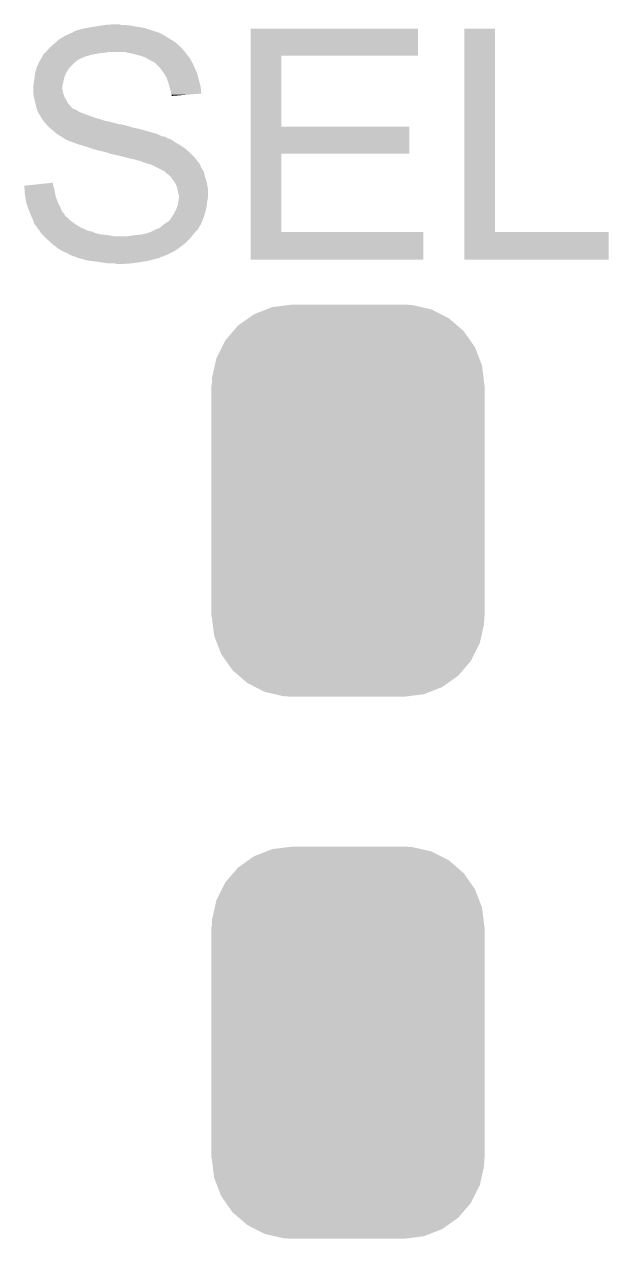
# Model space of a CAD drawing. Extents: x -1.4 to 24.2, y -3.9 to 53.4.
# Drawn here: x 8.76 to 11.23, y 8.83 to 13.95 of the extents above; entities that cross this region are included whole.
import ezdxf

# ---------------------------------------------------------------- set-up
doc = ezdxf.new("R2010")
doc.units = 0
doc.layers.get('0').update_dxf_attribs({"linetype": 'CONTINUOUS'})
doc.layers.add('SPECTRAL_CLICK_V100_GTO', color=11, linetype='CONTINUOUS')
doc.layers.add('SPECTRAL_CLICK_V100_GTS', color=8, linetype='CONTINUOUS')

# ---------------------------------------------------------------- blocks, each defined once
blk = doc.blocks.new('CUSTOM_58')
for points in [[(-0.319682, 0.816338), (-0.251122, 0.82504), (0.308712, 0.816338), (0.27044, 0.82504)], [(-0.251122, 0.82504), (-0.23749, 0.82677), (0.27044, 0.82504), (0.23749, 0.82677)], [(-0.464512, 0.738408), (-0.420946, 0.769256), (0.460796, 0.738408), (0.425156, 0.769256)], [(-0.420946, 0.769256), (-0.396894, 0.786286), (0.425156, 0.769256), (0.391508, 0.786286)], [(-0.396894, 0.786286), (-0.344522, 0.80667), (0.391508, 0.786286), (0.351232, 0.80667)], [(-0.344522, 0.80667), (-0.319682, 0.816338), (0.351232, 0.80667), (0.308712, 0.816338)], [(-0.484594, 0.715032), (-0.464512, 0.738408), (0.4878, 0.715032), (0.460796, 0.738408)], [(-0.532704, 0.647234), (-0.5185, 0.67556), (0.535424, 0.647234), (0.515528, 0.67556)], [(-0.5185, 0.67556), (-0.484594, 0.715032), (0.515528, 0.67556), (0.4878, 0.715032)], [(-0.555636, 0.601496), (-0.532704, 0.647234), (0.55303, 0.601496), (0.535424, 0.647234)], [(-0.573704, 0.520636), (-0.562694, 0.569912), (0.571254, 0.520636), (0.565186, 0.569912)], [(-0.562694, 0.569912), (-0.555636, 0.601496), (0.565186, 0.569912), (0.55303, 0.601496)], [(-0.57531, 0.48768), (-0.573704, 0.520636), (0.57531, 0.48768), (0.571254, 0.520636)], [(-0.57658, -0.48768), (-0.57658, 0.48768), (0.57658, -0.48768), (0.57658, 0.48768)], [(-0.571252, -0.520636), (-0.57531, -0.48768), (0.573704, -0.520636), (0.57531, -0.48768)], [(-0.565186, -0.569912), (-0.571252, -0.520636), (0.562692, -0.569912), (0.573704, -0.520636)], [(-0.553028, -0.601496), (-0.565186, -0.569912), (0.555636, -0.601496), (0.562692, -0.569912)], [(-0.535424, -0.647234), (-0.553028, -0.601496), (0.532702, -0.647234), (0.555636, -0.601496)], [(-0.515526, -0.67556), (-0.535424, -0.647234), (0.5185, -0.67556), (0.532702, -0.647234)], [(-0.4878, -0.715032), (-0.515526, -0.67556), (0.484592, -0.715032), (0.5185, -0.67556)], [(-0.460794, -0.738408), (-0.4878, -0.715032), (0.464512, -0.738408), (0.484592, -0.715032)], [(-0.425156, -0.769256), (-0.460794, -0.738408), (0.420944, -0.769256), (0.464512, -0.738408)], [(-0.391506, -0.786286), (-0.425156, -0.769256), (0.396894, -0.786286), (0.420944, -0.769256)], [(-0.351232, -0.80667), (-0.391506, -0.786286), (0.34452, -0.80667), (0.396894, -0.786286)], [(-0.30871, -0.816338), (-0.351232, -0.80667), (0.319682, -0.816338), (0.34452, -0.80667)], [(-0.27044, -0.82504), (-0.30871, -0.816338), (0.25112, -0.82504), (0.319682, -0.816338)], [(-0.23749, -0.82677), (-0.27044, -0.82504), (0.23749, -0.82677), (0.25112, -0.82504)]]:
    blk.add_solid(points)

msp = doc.modelspace()

# ---------------------------------------------------------------- linework, layer by layer
at = {"layer": 'SPECTRAL_CLICK_V100_GTO'}
for points in [[(9.01192, 13.92936), (9.02589, 13.9319), (9.274178, 13.92936), (9.265922, 13.9319)], [(9.02589, 13.9319), (9.03986, 13.93444), (9.265922, 13.9319), (9.250682, 13.93444)], [(9.03986, 13.93444), (9.07034, 13.93952), (9.250682, 13.93444), (9.220202, 13.93952)], [(9.07034, 13.93952), (9.086848, 13.94206), (9.220202, 13.93952), (9.20496, 13.94206)], [(9.086848, 13.94206), (9.103358, 13.9446), (9.20496, 13.94206), (9.17702, 13.9446)], [(9.103358, 13.9446), (9.138918, 13.94714), (9.169402, 13.9446), (9.159242, 13.94714)], [(8.893264, 13.87094), (8.907782, 13.883642), (9.398002, 13.87094), (9.377678, 13.883642)], [(8.907782, 13.883642), (8.928948, 13.89634), (9.377678, 13.883642), (9.35736, 13.89634)], [(8.928948, 13.89634), (8.933182, 13.89888), (9.35736, 13.89634), (9.353126, 13.89888)], [(8.933182, 13.89888), (8.944358, 13.90396), (9.353126, 13.89888), (9.344658, 13.90396)], [(8.944358, 13.90396), (8.95553, 13.909038), (9.344658, 13.90396), (9.334504, 13.909038)], [(8.95553, 13.909038), (8.96111, 13.911574), (9.334504, 13.909038), (9.331966, 13.911574)], [(8.96111, 13.911574), (8.961124, 13.91158), (9.331966, 13.911574), (9.329424, 13.91158)], [(8.961124, 13.91158), (8.963666, 13.911586), (9.329424, 13.91158), (9.329406, 13.911586)], [(8.963666, 13.911586), (8.968744, 13.91666), (9.329406, 13.911586), (9.314182, 13.91666)], [(8.968744, 13.91666), (8.97636, 13.9192), (9.314182, 13.91666), (9.306562, 13.9192)], [(8.97636, 13.9192), (8.981438, 13.92174), (9.306562, 13.9192), (9.29894, 13.92174)], [(8.981438, 13.92174), (8.981442, 13.921742), (9.29894, 13.92174), (9.298934, 13.921742)], [(8.981442, 13.921742), (9.01192, 13.92936), (9.298934, 13.921742), (9.274178, 13.92936)], [(9.715518, 13.81506), (9.71552, 13.929338), (10.421598, 13.81506), (10.42162, 13.929338)], [(9.71552, 13.929338), (9.715522, 13.92936), (10.42162, 13.929338), (9.715522, 13.92936)], [(10.617202, 13.07084), (10.61722, 13.929338), (10.746762, 13.07084), (10.74674, 13.929338)], [(10.61722, 13.929338), (10.617222, 13.92936), (10.74674, 13.929338), (10.617222, 13.92936)], [(8.84936, 13.82776), (8.8519, 13.8303), (9.105898, 13.82776), (9.116058, 13.8303)], [(8.8519, 13.8303), (8.851902, 13.830302), (9.43864, 13.8303), (9.438638, 13.830302)], [(8.851902, 13.830302), (8.85698, 13.83538), (9.438638, 13.830302), (9.434126, 13.83538)], [(8.85698, 13.83538), (8.86968, 13.850622), (9.434126, 13.83538), (9.420576, 13.850622)], [(8.86968, 13.850622), (8.87264, 13.85316), (9.420576, 13.850622), (9.41832, 13.85316)], [(8.87264, 13.85316), (8.88746, 13.86586), (9.41832, 13.85316), (9.403808, 13.86586)], [(8.88746, 13.86586), (8.893264, 13.87094), (9.403808, 13.86586), (9.398002, 13.87094)], [(9.220202, 13.82268), (9.184638, 13.8303), (9.444566, 13.82268), (9.43864, 13.8303)], [(8.814926, 13.769338), (8.82283, 13.787118), (8.95604, 13.769338), (8.97382, 13.787118)], [(8.82283, 13.787118), (8.82396, 13.78966), (8.97382, 13.787118), (8.977208, 13.78966)], [(8.82396, 13.78966), (8.827006, 13.79474), (8.977208, 13.78966), (8.98398, 13.79474)], [(8.827006, 13.79474), (8.831578, 13.80236), (8.98398, 13.79474), (8.996678, 13.80236)], [(8.831578, 13.80236), (8.837672, 13.81252), (8.996678, 13.80236), (9.022078, 13.81252)], [(8.837672, 13.81252), (8.8392, 13.815064), (9.022078, 13.81252), (9.031406, 13.815064)], [(8.8392, 13.815064), (8.839206, 13.817606), (9.031406, 13.815064), (9.040726, 13.817606)], [(8.839206, 13.817606), (8.84174, 13.82014), (9.040726, 13.817606), (9.050018, 13.82014)], [(8.84174, 13.82014), (8.84682, 13.82522), (9.050018, 13.82014), (9.0805, 13.82522)], [(8.84682, 13.82522), (8.84936, 13.82776), (9.0805, 13.82522), (9.105898, 13.82776)], [(9.24814, 13.815058), (9.220202, 13.82268), (9.450494, 13.815058), (9.444566, 13.82268)], [(9.270998, 13.80744), (9.24814, 13.815058), (9.456418, 13.80744), (9.450494, 13.815058)], [(9.271006, 13.807436), (9.270998, 13.80744), (9.45642, 13.807436), (9.456418, 13.80744)], [(9.275444, 13.8049), (9.271006, 13.807436), (9.456442, 13.8049), (9.45642, 13.807436)], [(9.27547, 13.804886), (9.275444, 13.8049), (9.458966, 13.804886), (9.456442, 13.8049)], [(9.288782, 13.79728), (9.27547, 13.804886), (9.462772, 13.79728), (9.458966, 13.804886)], [(9.293858, 13.794742), (9.288782, 13.79728), (9.46404, 13.794742), (9.462772, 13.79728)], [(9.304018, 13.78966), (9.293858, 13.794742), (9.46709, 13.78966), (9.46404, 13.794742)], [(9.31164, 13.78458), (9.304018, 13.78966), (9.470136, 13.78458), (9.46709, 13.78966)], [(9.314182, 13.782038), (9.31164, 13.78458), (9.47166, 13.782038), (9.470136, 13.78458)], [(9.331958, 13.76426), (9.314182, 13.782038), (9.47928, 13.76426), (9.47166, 13.782038)], [(9.715512, 13.51534), (9.715518, 13.815038), (9.845062, 13.51534), (9.84504, 13.815038)], [(9.715518, 13.815038), (9.715518, 13.81506), (9.84504, 13.815038), (10.421598, 13.81506)], [(8.804274, 13.726158), (8.80618, 13.741402), (8.93064, 13.726158), (8.937172, 13.741402)], [(8.80618, 13.741402), (8.80694, 13.74394), (8.937172, 13.741402), (8.93826, 13.74394)], [(8.80694, 13.74394), (8.811512, 13.75918), (8.93826, 13.74394), (8.94842, 13.75918)], [(8.811512, 13.75918), (8.8138, 13.766802), (8.94842, 13.75918), (8.954136, 13.766802)], [(8.8138, 13.766802), (8.814926, 13.769338), (8.954136, 13.766802), (8.95604, 13.769338)], [(9.34974, 13.7414), (9.331958, 13.76426), (9.489442, 13.7414), (9.47928, 13.76426)], [(9.34974, 13.741398), (9.34974, 13.7414), (9.489444, 13.741398), (9.489442, 13.7414)], [(9.36244, 13.718542), (9.34974, 13.741398), (9.495676, 13.718542), (9.489444, 13.741398)], [(8.79856, 13.688062), (8.8011, 13.7033), (8.921608, 13.688062), (8.924994, 13.7033)], [(8.79856, 13.682978), (8.79856, 13.688062), (8.92048, 13.682978), (8.921608, 13.688062)], [(8.79856, 13.675358), (8.79856, 13.682978), (8.92048, 13.675358), (8.92048, 13.682978)], [(8.8011, 13.7033), (8.801462, 13.70584), (8.924994, 13.7033), (8.92556, 13.70584)], [(8.801462, 13.70584), (8.80364, 13.72108), (8.92556, 13.70584), (8.92937, 13.72108)], [(8.80364, 13.72108), (8.804274, 13.726158), (8.92937, 13.72108), (8.93064, 13.726158)], [(9.37006, 13.695678), (9.36244, 13.718542), (9.50191, 13.695678), (9.495676, 13.718542)], [(9.372602, 13.685518), (9.37006, 13.695678), (9.50468, 13.685518), (9.50191, 13.695678)], [(9.375142, 13.67536), (9.372602, 13.685518), (9.50552, 13.67536), (9.50468, 13.685518)], [(8.79856, 13.655042), (8.79856, 13.675358), (8.92556, 13.655042), (8.92048, 13.675358)], [(8.79856, 13.652502), (8.79856, 13.655042), (8.926408, 13.652502), (8.92556, 13.655042)], [(8.801384, 13.639798), (8.79856, 13.652502), (8.93064, 13.639798), (8.926408, 13.652502)], [(8.80364, 13.62964), (8.801384, 13.639798), (8.936736, 13.62964), (8.93064, 13.639798)], [(8.804276, 13.6271), (8.80364, 13.62964), (8.93826, 13.6271), (8.936736, 13.62964)], [(8.808086, 13.61186), (8.804276, 13.6271), (8.945882, 13.61186), (8.93826, 13.6271)], [(9.380218, 13.660122), (9.375142, 13.67536), (9.50678, 13.660122), (9.50552, 13.67536)], [(9.38022, 13.655038), (9.380218, 13.660122), (9.507198, 13.655038), (9.50678, 13.660122)], [(9.38022, 13.652506), (9.38022, 13.655038), (9.476106, 13.652506), (9.507198, 13.655038)], [(9.382754, 13.649966), (9.38022, 13.652506), (9.444916, 13.649966), (9.476106, 13.652506)], [(9.38276, 13.644904), (9.382754, 13.649966), (9.38276, 13.644904), (9.444916, 13.649966)], [(8.811262, 13.599154), (8.808086, 13.61186), (8.95858, 13.599154), (8.945882, 13.61186)], [(8.811898, 13.596616), (8.811262, 13.599154), (8.958588, 13.596616), (8.95858, 13.599154)], [(8.813166, 13.59154), (8.811898, 13.596616), (8.966202, 13.59154), (8.958588, 13.596616)], [(8.8138, 13.589002), (8.813166, 13.59154), (8.971278, 13.589002), (8.966202, 13.59154)], [(8.813802, 13.589), (8.8138, 13.589002), (8.971282, 13.589), (8.971278, 13.589002)], [(8.814818, 13.586458), (8.813802, 13.589), (8.978904, 13.586458), (8.971282, 13.589)], [(8.816848, 13.58138), (8.814818, 13.586458), (8.986522, 13.58138), (8.978904, 13.586458)], [(8.81888, 13.5763), (8.816848, 13.58138), (8.99668, 13.5763), (8.986522, 13.58138)], [(8.81888, 13.576298), (8.81888, 13.5763), (8.996686, 13.576298), (8.99668, 13.5763)], [(8.824976, 13.56614), (8.81888, 13.576298), (9.022078, 13.56614), (8.996686, 13.576298)], [(8.8265, 13.563598), (8.824976, 13.56614), (9.029706, 13.563598), (9.022078, 13.56614)], [(8.82777, 13.56106), (8.8265, 13.563598), (9.03732, 13.56106), (9.029706, 13.563598)], [(8.83158, 13.553442), (8.82777, 13.56106), (9.057638, 13.553442), (9.03732, 13.56106)], [(8.83521, 13.54836), (8.83158, 13.553442), (9.07542, 13.54836), (9.057638, 13.553442)], [(8.840652, 13.54074), (8.83521, 13.54836), (9.098282, 13.54074), (9.07542, 13.54836)], [(8.84428, 13.53566), (8.840652, 13.54074), (9.12368, 13.53566), (9.098282, 13.54074)], [(8.84428, 13.535658), (8.84428, 13.53566), (9.123688, 13.535658), (9.12368, 13.53566)], [(8.850946, 13.52804), (8.84428, 13.535658), (9.151622, 13.52804), (9.123688, 13.535658)], [(8.850948, 13.528038), (8.850946, 13.52804), (9.154164, 13.528038), (9.151622, 13.52804)], [(8.85317, 13.5255), (8.850948, 13.528038), (9.159244, 13.5255), (9.154164, 13.528038)], [(8.85317, 13.525498), (8.85317, 13.5255), (9.169402, 13.525498), (9.159244, 13.5255)], [(8.855392, 13.52296), (8.85317, 13.525498), (9.177022, 13.52296), (9.169402, 13.525498)], [(8.857614, 13.52042), (8.855392, 13.52296), (9.18972, 13.52042), (9.177022, 13.52296)], [(8.862058, 13.51534), (8.857614, 13.52042), (9.2075, 13.51534), (9.18972, 13.52042)], [(8.867986, 13.51026), (8.862058, 13.51534), (9.22274, 13.51026), (9.2075, 13.51534)], [(8.87095, 13.50772), (8.867986, 13.51026), (9.23798, 13.50772), (9.22274, 13.51026)], [(8.87984, 13.5001), (8.87095, 13.50772), (9.266556, 13.5001), (9.23798, 13.50772)], [(8.882888, 13.49756), (8.87984, 13.5001), (9.27608, 13.49756), (9.266556, 13.5001)], [(8.89508, 13.4874), (8.882888, 13.49756), (9.31164, 13.4874), (9.27608, 13.49756)], [(8.9027, 13.48232), (8.89508, 13.4874), (9.32688, 13.48232), (9.31164, 13.4874)], [(8.91032, 13.477238), (8.9027, 13.48232), (9.337046, 13.477238), (9.32688, 13.48232)], [(8.914552, 13.4747), (8.91032, 13.477238), (9.342122, 13.4747), (9.337046, 13.477238)], [(8.918792, 13.472158), (8.914552, 13.4747), (9.357364, 13.472158), (9.342122, 13.4747)], [(8.923022, 13.46962), (8.918792, 13.472158), (9.36075, 13.46962), (9.357364, 13.472158)], [(9.71551, 13.40104), (9.715512, 13.515318), (10.386038, 13.40104), (10.38606, 13.515318)], [(9.715512, 13.515318), (9.715512, 13.51534), (10.38606, 13.515318), (9.845062, 13.51534)], [(8.93064, 13.46454), (8.923022, 13.46962), (9.367524, 13.46454), (9.36075, 13.46962)], [(8.930644, 13.464538), (8.93064, 13.46454), (9.372604, 13.464538), (9.367524, 13.46454)], [(8.93318, 13.462004), (8.930644, 13.464538), (9.377672, 13.462004), (9.372604, 13.464538)], [(8.939544, 13.459458), (8.93318, 13.462004), (9.382762, 13.459458), (9.377672, 13.462004)], [(8.95858, 13.45184), (8.939544, 13.459458), (9.394192, 13.45184), (9.382762, 13.459458)], [(8.96556, 13.449302), (8.95858, 13.45184), (9.397998, 13.449302), (9.394192, 13.45184)], [(8.98652, 13.441678), (8.96556, 13.449302), (9.41134, 13.441678), (9.397998, 13.449302)], [(8.994772, 13.43914), (8.98652, 13.441678), (9.41578, 13.43914), (9.41134, 13.441678)], [(9.01954, 13.43152), (8.994772, 13.43914), (9.427212, 13.43152), (9.41578, 13.43914)], [(9.0424, 13.4239), (9.01954, 13.43152), (9.438642, 13.4239), (9.427212, 13.43152)], [(9.05002, 13.42136), (9.0424, 13.4239), (9.441546, 13.42136), (9.438642, 13.4239)], [(9.07796, 13.41374), (9.05002, 13.42136), (9.450254, 13.41374), (9.441546, 13.42136)], [(9.09066, 13.4112), (9.07796, 13.41374), (9.453158, 13.4112), (9.450254, 13.41374)], [(9.110966, 13.406122), (9.09066, 13.4112), (9.45896, 13.406122), (9.453158, 13.4112)], [(9.11098, 13.406118), (9.110966, 13.406122), (9.458964, 13.406118), (9.45896, 13.406122)], [(9.118596, 13.40358), (9.11098, 13.406118), (9.461502, 13.40358), (9.458964, 13.406118)], [(9.121134, 13.401046), (9.118596, 13.40358), (9.464036, 13.401046), (9.461502, 13.40358)], [(9.123678, 13.40104), (9.121134, 13.401046), (9.464042, 13.40104), (9.464036, 13.401046)], [(9.1694, 13.39088), (9.123678, 13.40104), (9.4742, 13.39088), (9.464042, 13.40104)], [(9.18972, 13.3858), (9.1694, 13.39088), (9.47928, 13.3858), (9.4742, 13.39088)], [(9.189728, 13.385798), (9.18972, 13.3858), (9.47928, 13.385798), (9.47928, 13.3858)], [(9.207498, 13.38072), (9.189728, 13.385798), (9.48309, 13.38072), (9.47928, 13.385798)], [(9.22274, 13.37818), (9.207498, 13.38072), (9.484996, 13.37818), (9.48309, 13.38072)], [(9.23798, 13.373102), (9.22274, 13.37818), (9.488806, 13.373102), (9.484996, 13.37818)], [(9.250678, 13.37056), (9.23798, 13.373102), (9.490712, 13.37056), (9.488806, 13.373102)], [(9.260838, 13.36548), (9.250678, 13.37056), (9.494522, 13.36548), (9.490712, 13.37056)], [(9.715502, 13.07084), (9.71551, 13.401018), (9.845062, 13.07084), (9.84504, 13.401018)], [(9.71551, 13.401018), (9.71551, 13.40104), (9.84504, 13.401018), (10.386038, 13.40104)], [(9.270998, 13.362942), (9.260838, 13.36548), (9.49706, 13.362942), (9.494522, 13.36548)], [(9.271002, 13.36294), (9.270998, 13.362942), (9.49706, 13.36294), (9.49706, 13.362942)], [(9.276078, 13.360402), (9.271002, 13.36294), (9.498752, 13.360402), (9.49706, 13.36294)], [(9.288778, 13.35786), (9.276078, 13.360402), (9.500448, 13.35786), (9.498752, 13.360402)], [(9.293856, 13.355322), (9.288778, 13.35786), (9.50214, 13.355322), (9.500448, 13.35786)], [(9.296396, 13.35532), (9.293856, 13.355322), (9.50214, 13.35532), (9.50214, 13.355322)], [(9.321802, 13.342618), (9.296396, 13.35532), (9.507222, 13.342618), (9.50214, 13.35532)], [(9.352276, 13.327382), (9.321802, 13.342618), (9.51738, 13.327382), (9.507222, 13.342618)], [(9.352282, 13.327378), (9.352276, 13.327382), (9.517382, 13.327378), (9.51738, 13.327382)], [(9.36244, 13.317222), (9.352282, 13.327378), (9.519922, 13.317222), (9.517382, 13.327378)], [(9.372598, 13.3096), (9.36244, 13.317222), (9.521826, 13.3096), (9.519922, 13.317222)], [(8.76048, 13.26642), (8.88238, 13.279096), (8.882382, 13.26642), (8.88238, 13.279096)], [(8.760482, 13.266416), (8.76048, 13.26642), (8.882382, 13.266416), (8.882382, 13.26642)], [(8.761382, 13.253716), (8.760482, 13.266416), (8.88746, 13.253716), (8.882382, 13.266416)], [(9.375138, 13.307062), (9.372598, 13.3096), (9.52246, 13.307062), (9.521826, 13.3096)], [(9.382754, 13.299446), (9.375138, 13.307062), (9.524746, 13.299446), (9.52246, 13.307062)], [(9.38276, 13.296906), (9.382754, 13.299446), (9.525508, 13.296906), (9.524746, 13.299446)], [(9.39292, 13.2842), (9.38276, 13.296906), (9.52932, 13.2842), (9.525508, 13.296906)], [(9.394444, 13.281662), (9.39292, 13.2842), (9.53008, 13.281662), (9.52932, 13.2842)], [(9.40054, 13.271502), (9.394444, 13.281662), (9.532112, 13.271502), (9.53008, 13.281662)], [(9.40562, 13.256258), (9.40054, 13.271502), (9.53516, 13.256258), (9.532112, 13.271502)], [(8.762822, 13.233398), (8.761382, 13.253716), (8.89, 13.233398), (8.88746, 13.253716)], [(8.763, 13.230858), (8.762822, 13.233398), (8.890726, 13.230858), (8.89, 13.233398)], [(8.765346, 13.21562), (8.763, 13.230858), (8.89508, 13.21562), (8.890726, 13.230858)], [(8.76808, 13.19784), (8.765346, 13.21562), (8.901748, 13.19784), (8.89508, 13.21562)], [(9.40816, 13.2461), (9.40562, 13.256258), (9.53516, 13.2461), (9.53516, 13.256258)], [(9.4107, 13.233402), (9.40816, 13.2461), (9.53516, 13.233402), (9.53516, 13.2461)], [(9.413238, 13.225782), (9.4107, 13.233402), (9.53516, 13.225782), (9.53516, 13.233402)], [(9.4107, 13.20038), (9.412876, 13.215618), (9.53262, 13.20038), (9.53516, 13.215618)], [(9.412876, 13.215618), (9.41324, 13.218162), (9.53516, 13.215618), (9.53516, 13.218162)], [(9.41324, 13.218162), (9.413238, 13.225782), (9.53516, 13.218162), (9.53516, 13.225782)], [(8.768928, 13.1953), (8.76808, 13.19784), (8.9027, 13.1953), (8.901748, 13.19784)], [(8.7757, 13.17498), (8.768928, 13.1953), (8.91286, 13.17498), (8.9027, 13.1953)], [(8.77824, 13.167358), (8.7757, 13.17498), (8.916128, 13.167358), (8.91286, 13.17498)], [(8.782304, 13.1572), (8.77824, 13.167358), (8.920482, 13.1572), (8.916128, 13.167358)], [(9.39673, 13.157202), (9.40308, 13.169902), (9.525, 13.157202), (9.527822, 13.169902)], [(9.40308, 13.169902), (9.406466, 13.180062), (9.527822, 13.169902), (9.53008, 13.180062)], [(9.406466, 13.180062), (9.40816, 13.18514), (9.53008, 13.180062), (9.530714, 13.18514)], [(9.40816, 13.18514), (9.4107, 13.20038), (9.530714, 13.18514), (9.53262, 13.20038)], [(8.785354, 13.149576), (8.782304, 13.1572), (8.928102, 13.149576), (8.920482, 13.1572)], [(8.7884, 13.14196), (8.785354, 13.149576), (8.931914, 13.14196), (8.928102, 13.149576)], [(8.78953, 13.139418), (8.7884, 13.14196), (8.933184, 13.139418), (8.931914, 13.14196)], [(8.794044, 13.12926), (8.78953, 13.139418), (8.94588, 13.12926), (8.933184, 13.139418)], [(8.79856, 13.119098), (8.794044, 13.12926), (8.956042, 13.119098), (8.94588, 13.12926)], [(8.799408, 13.11656), (8.79856, 13.119098), (8.95858, 13.11656), (8.956042, 13.119098)], [(8.80364, 13.103864), (8.799408, 13.11656), (8.976356, 13.103864), (8.95858, 13.11656)], [(9.35736, 13.10894), (9.372602, 13.119102), (9.508236, 13.10894), (9.512302, 13.119102)], [(9.372602, 13.119102), (9.381066, 13.1318), (9.512302, 13.119102), (9.517382, 13.1318)], [(9.381066, 13.1318), (9.382762, 13.134342), (9.517382, 13.1318), (9.518144, 13.134342)], [(9.382762, 13.134342), (9.385302, 13.136884), (9.518144, 13.134342), (9.518906, 13.136884)], [(9.385302, 13.136884), (9.387842, 13.141962), (9.518906, 13.136884), (9.520428, 13.141962)], [(9.387842, 13.141962), (9.39292, 13.149582), (9.520428, 13.141962), (9.522714, 13.149582)], [(9.39292, 13.149582), (9.39673, 13.157202), (9.522714, 13.149582), (9.525, 13.157202)], [(8.803644, 13.10386), (8.80364, 13.103864), (8.97636, 13.10386), (8.976356, 13.103864)], [(8.811258, 13.09624), (8.803644, 13.10386), (8.988554, 13.09624), (8.97636, 13.10386)], [(8.8138, 13.091162), (8.811258, 13.09624), (8.99668, 13.091162), (8.988554, 13.09624)], [(8.813802, 13.09116), (8.8138, 13.091162), (8.996682, 13.09116), (8.99668, 13.091162)], [(8.821192, 13.080998), (8.813802, 13.09116), (9.01954, 13.080998), (8.996682, 13.09116)], [(8.823038, 13.07846), (8.821192, 13.080998), (9.022086, 13.07846), (9.01954, 13.080998)], [(8.82304, 13.078458), (8.823038, 13.07846), (9.024624, 13.078458), (9.022086, 13.07846)], [(8.824886, 13.07592), (8.82304, 13.078458), (9.029702, 13.07592), (9.024624, 13.078458)], [(8.826734, 13.073378), (8.824886, 13.07592), (9.044942, 13.073378), (9.029702, 13.07592)], [(8.832276, 13.06576), (8.826734, 13.073378), (9.062722, 13.06576), (9.044942, 13.073378)], [(8.83412, 13.063222), (8.832276, 13.06576), (9.074144, 13.063222), (9.062722, 13.06576)], [(8.836662, 13.06068), (8.83412, 13.063222), (9.085582, 13.06068), (9.074144, 13.063222)], [(9.25576, 13.06068), (9.278622, 13.065762), (9.47369, 13.06068), (9.477756, 13.065762)], [(9.278622, 13.065762), (9.292152, 13.070838), (9.477756, 13.065762), (9.481818, 13.070838)], [(9.292152, 13.070838), (9.29894, 13.073384), (9.481818, 13.070838), (9.484364, 13.073384)], [(9.29894, 13.073384), (9.301484, 13.07592), (9.484364, 13.073384), (9.4869, 13.07592)], [(9.301484, 13.07592), (9.309082, 13.078454), (9.4869, 13.07592), (9.489434, 13.078454)], [(9.309082, 13.078454), (9.3091, 13.07846), (9.489434, 13.078454), (9.491958, 13.07846)], [(9.3091, 13.07846), (9.314172, 13.080996), (9.491958, 13.07846), (9.49198, 13.080996)], [(9.314172, 13.080996), (9.31926, 13.08354), (9.49198, 13.080996), (9.493506, 13.08354)], [(9.31926, 13.08354), (9.33196, 13.088622), (9.493506, 13.08354), (9.496554, 13.088622)], [(9.33196, 13.088622), (9.354182, 13.106398), (9.496554, 13.088622), (9.50722, 13.106398)], [(9.354182, 13.106398), (9.35736, 13.10894), (9.50722, 13.106398), (9.508236, 13.10894)], [(9.7155, 12.954022), (9.715502, 13.070818), (10.444458, 12.954022), (10.44448, 13.070818)], [(9.715502, 13.070818), (9.715502, 13.07084), (10.44448, 13.070818), (9.845062, 13.07084)], [(10.6172, 12.954022), (10.617202, 13.070818), (11.226778, 12.954022), (11.2268, 13.070818)], [(10.617202, 13.070818), (10.617202, 13.07084), (11.2268, 13.070818), (10.746762, 13.07084)], [(8.839202, 13.05814), (8.836662, 13.06068), (9.11098, 13.05814), (9.085582, 13.06068)], [(8.844282, 13.05306), (8.839202, 13.05814), (9.138922, 13.05306), (9.11098, 13.05814)], [(8.85444, 13.042902), (8.844282, 13.05306), (9.458962, 13.042902), (9.467426, 13.05306)], [(8.85698, 13.04036), (8.85444, 13.042902), (9.456418, 13.04036), (9.458962, 13.042902)], [(8.874126, 13.02512), (8.85698, 13.04036), (9.441178, 13.02512), (9.456418, 13.04036)], [(8.87984, 13.02004), (8.874126, 13.02512), (9.434646, 13.02004), (9.441178, 13.02512)], [(8.89617, 13.00734), (8.87984, 13.02004), (9.41832, 13.00734), (9.434646, 13.02004)], [(9.197342, 13.05306), (9.21258, 13.0556), (9.467426, 13.05306), (9.469542, 13.0556)], [(9.21258, 13.0556), (9.2329, 13.05814), (9.469542, 13.0556), (9.47166, 13.05814)], [(9.2329, 13.05814), (9.25576, 13.06068), (9.47166, 13.05814), (9.47369, 13.06068)], [(8.9027, 13.00226), (8.89617, 13.00734), (9.411062, 13.00226), (9.41832, 13.00734)], [(8.92302, 12.989562), (8.9027, 13.00226), (9.39292, 12.989562), (9.411062, 13.00226)], [(8.923026, 12.98956), (8.92302, 12.989562), (9.392918, 12.98956), (9.39292, 12.989562)], [(8.9408, 12.98194), (8.923026, 12.98956), (9.377676, 12.98194), (9.392918, 12.98956)], [(8.950956, 12.976862), (8.9408, 12.98194), (9.36752, 12.976862), (9.377676, 12.98194)], [(8.953498, 12.974324), (8.950956, 12.976862), (9.362444, 12.974324), (9.36752, 12.976862)], [(8.95351, 12.97432), (8.953498, 12.974324), (9.362436, 12.97432), (9.362444, 12.974324)], [(8.953526, 12.974314), (8.95351, 12.97432), (9.357354, 12.974314), (9.362436, 12.97432)], [(8.960626, 12.971778), (8.953526, 12.974314), (9.354816, 12.971778), (9.357354, 12.974314)], [(8.967736, 12.969238), (8.960626, 12.971778), (9.349738, 12.969238), (9.354816, 12.971778)], [(8.97484, 12.9667), (8.967736, 12.969238), (9.339578, 12.9667), (9.349738, 12.969238)], [(8.98906, 12.96162), (8.97484, 12.9667), (9.32942, 12.96162), (9.339578, 12.9667)], [(8.989068, 12.961618), (8.98906, 12.96162), (9.329418, 12.961618), (9.32942, 12.96162)], [(9.00684, 12.95654), (8.989068, 12.961618), (9.3091, 12.95654), (9.329418, 12.961618)], [(9.024618, 12.95146), (9.00684, 12.95654), (9.290472, 12.95146), (9.3091, 12.95654)], [(9.04367, 12.94892), (9.024618, 12.95146), (9.28116, 12.94892), (9.290472, 12.95146)], [(9.06272, 12.94638), (9.04367, 12.94892), (9.26465, 12.94638), (9.28116, 12.94892)], [(9.0805, 12.94384), (9.06272, 12.94638), (9.24814, 12.94384), (9.26465, 12.94638)], [(9.09828, 12.9413), (9.0805, 12.94384), (9.23036, 12.9413), (9.24814, 12.94384)], [(9.113518, 12.93876), (9.09828, 12.9413), (9.21258, 12.93876), (9.23036, 12.9413)], [(9.151618, 12.93622), (9.141458, 12.93876), (9.174482, 12.93622), (9.21258, 12.93876)], [(10.444458, 12.954), (9.7155, 12.954022), (10.444458, 12.954), (10.444458, 12.954022)], [(11.226778, 12.954), (10.6172, 12.954022), (11.226778, 12.954), (11.226778, 12.954022)]]:
    msp.add_solid(points, dxfattribs=at)

# ---------------------------------------------------------------- block references
at = {"layer": 'SPECTRAL_CLICK_V100_GTS'}
for p in [(10.12698, 11.938), (10.12698, 9.652)]:
    msp.add_blockref('CUSTOM_58', p, dxfattribs=at)

doc.saveas('drawing.dxf')
